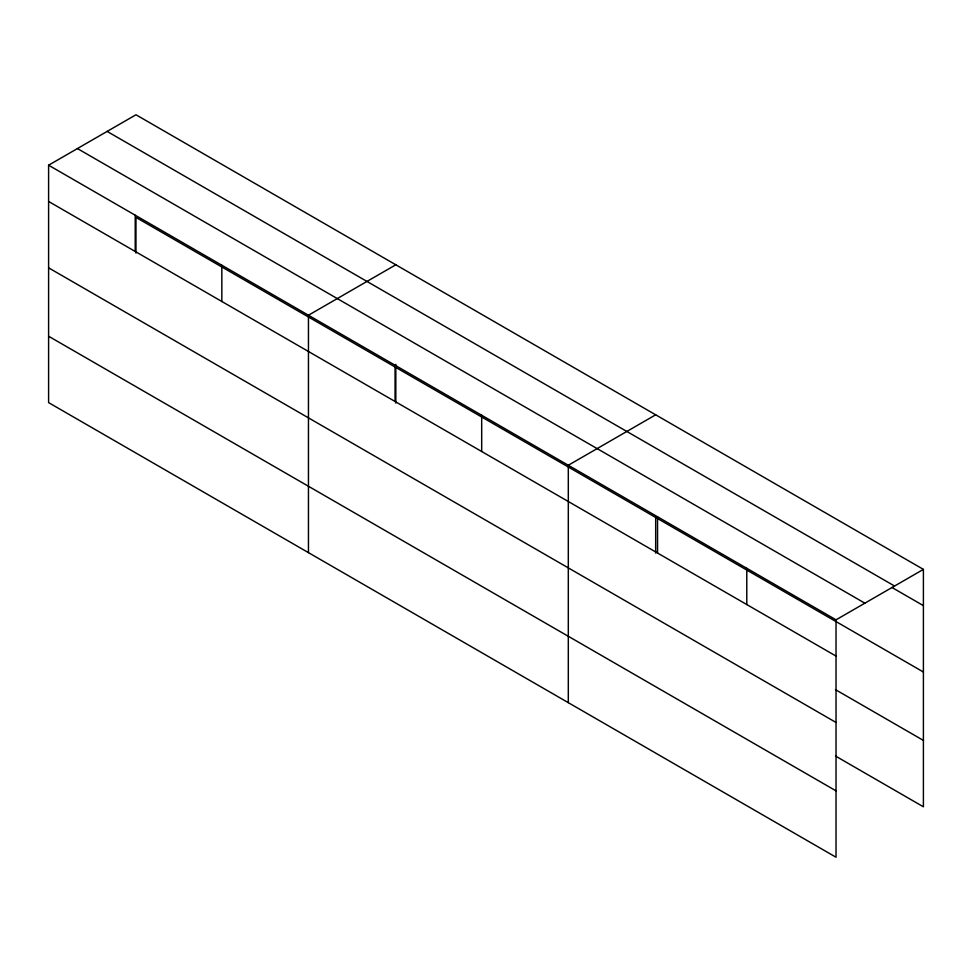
<?xml version="1.0" encoding="UTF-8"?>
<svg xmlns="http://www.w3.org/2000/svg" width="972" height="972" viewBox="0 0 972 972"><rect width="100%" height="100%" fill="white"/><g stroke="black" fill="none" stroke-linecap="round" stroke-linejoin="round"><path stroke-width="1.46" d="M395.823 364.403L395.823 403.101M836.029 722.463L836.029 619.832L48.6 165.204L48.6 402.615L836.029 857.231L836.029 722.463L48.6 267.835M835.47 756.022L923.4 806.796L923.4 569.385L135.971 114.769L48.6 165.204M395.823 264.785L308.452 315.232L308.452 552.643M655.675 414.813L568.304 465.26L568.304 702.659M836.029 619.832L923.4 569.385M107.139 131.414L894.568 586.031M891.907 587.452L923.4 605.629M77.432 148.558L864.861 603.175M923.4 672.017L135.971 217.4L135.971 253.085M48.6 201.459L836.029 656.076M835.47 689.646L923.4 740.409M48.6 336.239L836.029 790.856M746.788 568.304L746.788 604.548M657.546 516.776L657.546 553.032M655.675 517.444L655.675 553.129M481.687 415.251L481.687 451.494M395.069 365.241L395.069 401.485M221.835 265.222L221.835 301.478M135.217 215.213L135.217 251.469"/></g></svg>
